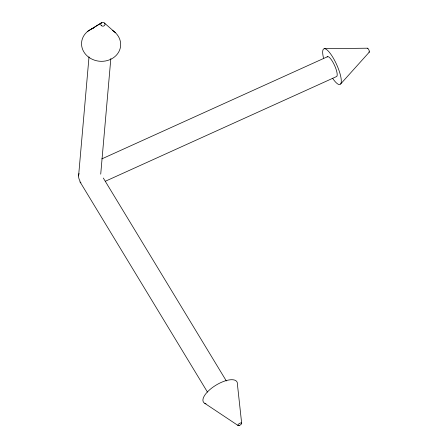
<?xml version="1.0" encoding="UTF-8"?>
<svg xmlns="http://www.w3.org/2000/svg" width="448" height="448" viewBox="0 0 448 448"><rect width="100%" height="100%" fill="white"/><g stroke="black" fill="none" stroke-linecap="round" stroke-linejoin="round"><path stroke-width="0.67" d="M78.59 175.935L89.012 56.874M100.722 174.154L110.83 58.576M340.743 83.877L369.348 52.069M91.823 28.834L101.825 22.602M87.685 31.377L101.371 22.882M101.814 158.9L327.723 56.605M105.258 181.294L336.258 76.698A10.954 2.85 65.6 0 0 334.404 65.072A10.954 2.85 65.6 0 0 327.096 57.019M324.363 48.692L367.545 48.199M204.837 403.374L238.095 425.522M104.412 23.022L115.349 32.648M103.314 178.046L226.33 380.951M80.108 182.011L207.474 392.106M241.674 423.405L237.401 384.115A19.589 7.941 -31.2 0 0 215.41 385.521A19.589 7.941 -31.2 0 0 206.002 403.827M323.54 58.094A19.589 5.096 65.6 0 1 329.14 52.041A19.589 5.096 65.6 0 1 341.146 78.848A19.589 5.096 65.6 0 1 332.562 78.232M367.366 48.49A2.156 0.56 65.6 0 1 368.973 50.12A2.156 0.56 65.6 0 1 368.816 51.912M112.448 30.374A19.589 17.164 5 0 1 114.694 56.79A19.589 17.164 5 0 1 84.756 53.256A19.589 17.164 5 0 1 93.554 28.146M79.05 173.466A10.954 9.598 5 0 0 79.895 180.802A10.954 4.441 -31.2 0 0 80.959 182.846M101.282 25.553A2.156 1.887 5 0 0 104.91 24.87A2.156 1.887 5 0 0 102.351 22.439A2.156 1.887 5 0 0 101.282 25.553M239.204 425.482A2.156 0.874 -31.2 0 0 241.634 423.164A2.156 0.874 -31.2 0 0 238.504 424.138A2.156 0.874 -31.2 0 0 239.204 425.482"/></g></svg>
